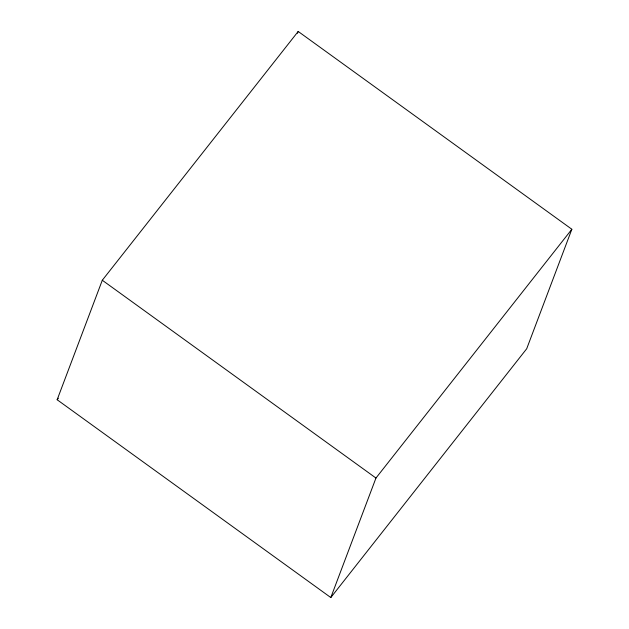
<?xml version="1.0" encoding="UTF-8"?>
<svg xmlns="http://www.w3.org/2000/svg" width="629" height="629" viewBox="0 0 629 629"><rect width="100%" height="100%" fill="white"/><g stroke="black" fill="none" stroke-linecap="round" stroke-linejoin="round"><path stroke-width="0.94" d="M57.145 399.745L102.299 280.243L298.193 31.45L571.855 229.255L526.701 348.757L330.807 597.55L57.145 399.745L58.355 398.204M297.501 33.29L298.193 31.45M330.807 597.55L375.961 478.048L571.855 229.255M102.299 280.243L375.961 478.048"/></g></svg>
